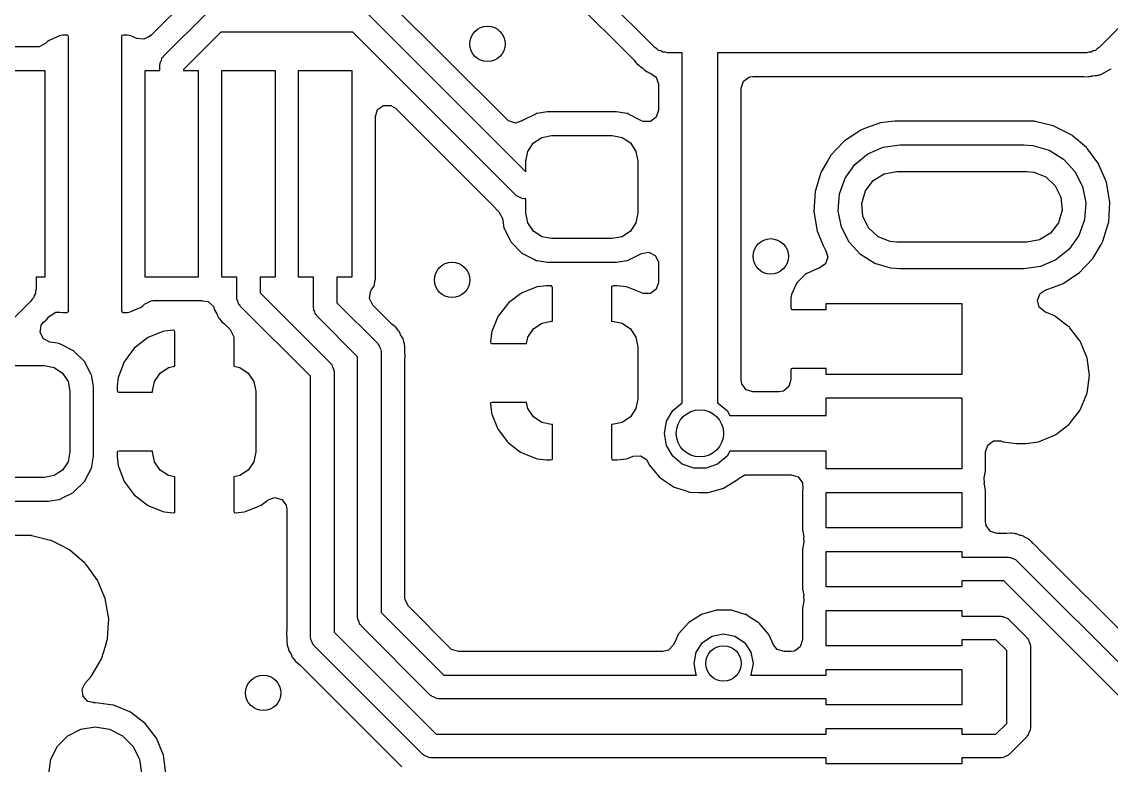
# Model space of a CAD drawing. Extents: x 0.04 to 2.01, y 0.04 to 5.04.
# Drawn here: x 1.4391 to 1.8026, y 1.6924 to 1.9405 of the extents above; entities that cross this region are included whole.
import ezdxf

# ---------------------------------------------------------------- set-up
doc = ezdxf.new("R2010")
doc.units = 0
doc.header["$MEASUREMENT"] = 0
doc.layers.add('BLACK', color=7, linetype='CONTINUOUS')

msp = doc.modelspace()

# ---------------------------------------------------------------- linework, layer by layer
at = {"layer": 'BLACK', "linetype": 'CONTINUOUS'}
for p, q in [((1.8278, 1.96118), (1.7985, 1.93188)), ((1.65032, 1.93188), (1.62693, 1.95527)), ((1.49481, 1.94855), (1.4823, 1.93604)), ((1.62161, 1.94943), (1.6434, 1.92763)), ((1.60104, 1.90782), (1.56104, 1.94782)), ((1.48639, 1.92897), (1.50115, 1.94373)), ((1.55397, 1.94373), (1.60728, 1.89041)), ((1.44766, 1.93386), (1.44706, 1.93325)), ((1.44825, 1.93426), (1.44766, 1.93386)), ((1.45167, 1.93578), (1.44825, 1.93426)), ((1.45223, 1.93594), (1.45167, 1.93578)), ((1.45285, 1.93601), (1.45223, 1.93594)), ((1.45309, 1.93602), (1.45285, 1.93601)), ((1.4544, 1.93602), (1.45309, 1.93602)), ((1.45456, 1.93591), (1.4544, 1.93602)), ((1.45472, 1.93541), (1.45456, 1.93591)), ((1.45472, 1.92519), (1.45472, 1.93541)), ((1.47256, 1.93586), (1.47244, 1.9357)), ((1.47244, 1.9357), (1.47244, 1.92519)), ((1.47306, 1.93602), (1.47256, 1.93586)), ((1.47408, 1.93602), (1.47306, 1.93602)), ((1.47431, 1.93601), (1.47408, 1.93602)), ((1.47491, 1.93594), (1.47431, 1.93601)), ((1.47547, 1.93579), (1.47491, 1.93594)), ((1.47752, 1.93488), (1.47547, 1.93579)), ((1.47985, 1.93462), (1.47752, 1.93488)), ((1.48138, 1.93548), (1.47985, 1.93462)), ((1.48146, 1.93537), (1.48138, 1.93548)), ((1.48175, 1.93558), (1.48146, 1.93537)), ((1.482, 1.93584), (1.48175, 1.93558)), ((1.48217, 1.93593), (1.482, 1.93584)), ((1.4823, 1.93604), (1.48217, 1.93593)), ((1.50557, 1.93701), (1.49311, 1.92455)), ((1.54955, 1.93701), (1.50557, 1.93701)), ((1.60401, 1.88255), (1.54955, 1.93701)), ((1.4443, 1.93211), (1.42836, 1.93211)), ((1.44491, 1.93215), (1.4443, 1.93211)), ((1.44706, 1.93325), (1.44491, 1.93215)), ((1.65099, 1.93149), (1.65032, 1.93188)), ((1.65154, 1.93094), (1.65099, 1.93149)), ((1.65229, 1.93074), (1.65154, 1.93094)), ((1.65297, 1.93035), (1.65229, 1.93074)), ((1.65375, 1.93035), (1.65297, 1.93035)), ((1.6545, 1.93015), (1.65375, 1.93035)), ((1.65945, 1.93015), (1.6545, 1.93015)), ((1.65945, 1.81338), (1.65945, 1.93015)), ((1.79432, 1.93015), (1.67126, 1.93015)), ((1.67126, 1.93015), (1.67126, 1.81338)), ((1.79507, 1.93035), (1.79432, 1.93015)), ((1.79585, 1.93035), (1.79507, 1.93035)), ((1.79652, 1.93074), (1.79585, 1.93035)), ((1.79728, 1.93094), (1.79652, 1.93074)), ((1.79783, 1.93149), (1.79728, 1.93094)), ((1.7985, 1.93188), (1.79783, 1.93149)), ((1.48524, 1.92618), (1.48533, 1.92648)), ((1.48524, 1.92421), (1.48524, 1.92618)), ((1.48528, 1.9268), (1.4857, 1.92762)), ((1.48533, 1.92648), (1.48528, 1.9268)), ((1.4857, 1.92762), (1.48599, 1.9285)), ((1.48599, 1.9285), (1.48625, 1.92868)), ((1.48625, 1.92868), (1.48639, 1.92897)), ((1.6434, 1.92763), (1.64392, 1.92699)), ((1.64392, 1.92699), (1.64397, 1.92691)), ((1.64397, 1.92691), (1.64397, 1.92691)), ((1.64397, 1.92691), (1.64415, 1.92664)), ((1.64415, 1.92664), (1.64514, 1.92586)), ((1.42913, 1.92421), (1.44685, 1.92421)), ((1.44685, 1.92421), (1.44685, 1.85531)), ((1.45473, 1.92506), (1.45472, 1.92519)), ((1.45472, 1.85531), (1.45472, 1.92421)), ((1.45472, 1.92421), (1.45474, 1.92421)), ((1.45474, 1.92499), (1.45473, 1.92506)), ((1.45474, 1.92421), (1.45474, 1.92499)), ((1.47243, 1.92506), (1.47242, 1.92499)), ((1.47242, 1.92499), (1.47242, 1.92421)), ((1.47242, 1.92421), (1.47244, 1.92421)), ((1.47244, 1.92519), (1.47243, 1.92506)), ((1.47244, 1.92421), (1.47244, 1.85531)), ((1.48031, 1.85531), (1.48031, 1.92421)), ((1.48031, 1.92421), (1.48524, 1.92421)), ((1.49311, 1.92455), (1.49311, 1.92421)), ((1.49311, 1.92421), (1.49803, 1.92421)), ((1.49803, 1.92421), (1.49803, 1.85531)), ((1.50591, 1.85531), (1.50591, 1.92421)), ((1.50591, 1.92421), (1.52362, 1.92421)), ((1.52362, 1.92421), (1.52362, 1.85531)), ((1.5315, 1.85531), (1.5315, 1.92421)), ((1.5315, 1.92421), (1.54921, 1.92421)), ((1.54921, 1.92421), (1.54921, 1.85531)), ((1.64514, 1.92586), (1.64531, 1.9257)), ((1.64531, 1.9257), (1.64531, 1.9257)), ((1.64531, 1.9257), (1.64544, 1.9256)), ((1.64544, 1.9256), (1.64555, 1.92549)), ((1.64555, 1.92549), (1.64568, 1.92539)), ((1.64568, 1.92539), (1.64568, 1.92539)), ((1.64568, 1.92539), (1.64613, 1.92507)), ((1.64613, 1.92507), (1.64628, 1.92496)), ((1.64628, 1.92496), (1.64673, 1.9246)), ((1.64673, 1.9246), (1.64776, 1.9238)), ((1.64776, 1.9238), (1.64804, 1.92369)), ((1.64804, 1.92369), (1.64809, 1.92367)), ((1.64809, 1.92367), (1.64834, 1.92349)), ((1.64834, 1.92349), (1.64872, 1.92338)), ((1.64872, 1.92338), (1.64877, 1.92336)), ((1.64877, 1.92336), (1.64889, 1.92328)), ((1.64889, 1.92328), (1.64894, 1.92326)), ((1.64894, 1.92326), (1.64894, 1.92325)), ((1.64894, 1.92325), (1.65076, 1.92199)), ((1.79726, 1.92251), (1.79791, 1.92258)), ((1.79791, 1.92258), (1.79823, 1.92262)), ((1.79791, 1.92258), (1.79791, 1.92258)), ((1.79823, 1.92262), (1.7985, 1.92275)), ((1.7985, 1.92275), (1.79855, 1.92277)), ((1.79855, 1.92277), (1.79885, 1.92282)), ((1.79885, 1.92282), (1.80051, 1.92371)), ((1.80051, 1.92371), (1.80067, 1.9238)), ((1.80067, 1.9238), (1.80215, 1.9245)), ((1.80215, 1.9245), (1.80237, 1.92461)), ((1.80215, 1.9245), (1.80215, 1.9245)), ((1.80237, 1.92461), (1.80252, 1.92474)), ((1.80252, 1.92474), (1.80258, 1.9248)), ((1.65076, 1.92199), (1.65156, 1.91963)), ((1.65156, 1.91963), (1.65156, 1.91094)), ((1.67915, 1.91836), (1.6799, 1.92065)), ((1.6799, 1.92065), (1.68185, 1.92207)), ((1.68185, 1.92207), (1.68305, 1.92226)), ((1.68305, 1.92226), (1.79244, 1.92226)), ((1.79244, 1.92226), (1.79326, 1.92217)), ((1.79326, 1.92217), (1.79331, 1.92216)), ((1.79331, 1.92216), (1.79366, 1.92208)), ((1.79366, 1.92208), (1.79492, 1.92223)), ((1.79492, 1.92223), (1.79515, 1.92224)), ((1.79515, 1.92224), (1.79531, 1.92226)), ((1.79515, 1.92224), (1.79515, 1.92224)), ((1.79531, 1.92226), (1.79547, 1.92226)), ((1.79547, 1.92226), (1.79563, 1.92228)), ((1.79563, 1.92228), (1.79618, 1.92237)), ((1.79563, 1.92228), (1.79563, 1.92228)), ((1.79618, 1.92237), (1.79636, 1.9224)), ((1.79636, 1.9224), (1.79726, 1.92251)), ((1.67915, 1.8623), (1.67915, 1.91836)), ((1.55785, 1.91117), (1.5598, 1.91259)), ((1.5598, 1.91259), (1.56221, 1.91259)), ((1.56221, 1.91259), (1.56376, 1.91163)), ((1.56376, 1.91163), (1.59694, 1.87846)), ((1.55711, 1.90888), (1.55785, 1.91117)), ((1.55711, 1.85454), (1.55711, 1.90888)), ((1.61046, 1.9097), (1.60635, 1.90761)), ((1.61073, 1.90984), (1.61046, 1.9097)), ((1.61046, 1.9097), (1.61046, 1.9097)), ((1.61103, 1.90989), (1.61073, 1.90984)), ((1.61445, 1.91043), (1.61103, 1.90989)), ((1.61103, 1.90989), (1.61103, 1.90989)), ((1.6146, 1.91045), (1.61445, 1.91043)), ((1.61445, 1.91043), (1.61445, 1.91043)), ((1.63737, 1.91045), (1.6146, 1.91045)), ((1.63752, 1.91043), (1.63737, 1.91045)), ((1.64093, 1.90989), (1.63752, 1.91043)), ((1.63752, 1.91043), (1.63752, 1.91043)), ((1.64124, 1.90984), (1.64093, 1.90989)), ((1.64093, 1.90989), (1.64093, 1.90989)), ((1.64151, 1.9097), (1.64124, 1.90984)), ((1.64589, 1.90747), (1.64151, 1.9097)), ((1.64151, 1.9097), (1.64151, 1.9097)), ((1.65081, 1.90865), (1.64886, 1.90724)), ((1.65156, 1.91094), (1.65081, 1.90865)), ((1.60151, 1.90742), (1.60104, 1.90782)), ((1.6038, 1.90667), (1.60151, 1.90742)), ((1.60599, 1.90739), (1.6038, 1.90667)), ((1.60607, 1.90747), (1.60599, 1.90739)), ((1.60635, 1.90761), (1.60607, 1.90747)), ((1.60635, 1.90761), (1.60635, 1.90761)), ((1.64645, 1.90724), (1.64589, 1.90747)), ((1.64886, 1.90724), (1.64645, 1.90724)), ((1.71921, 1.90445), (1.71902, 1.90433)), ((1.72057, 1.90495), (1.71921, 1.90445)), ((1.72526, 1.90665), (1.72057, 1.90495)), ((1.72547, 1.90673), (1.72526, 1.90665)), ((1.72526, 1.90665), (1.72526, 1.90665)), ((1.73042, 1.9073), (1.72547, 1.90673)), ((1.77656, 1.9073), (1.73042, 1.9073)), ((1.77662, 1.9073), (1.77656, 1.9073)), ((1.77681, 1.90729), (1.77662, 1.9073)), ((1.77662, 1.9073), (1.77662, 1.9073)), ((1.77698, 1.90728), (1.77681, 1.90729)), ((1.77681, 1.90729), (1.77681, 1.90729)), ((1.77715, 1.90724), (1.77698, 1.90728)), ((1.78323, 1.90575), (1.77715, 1.90724)), ((1.77715, 1.90724), (1.77715, 1.90724)), ((1.78345, 1.90569), (1.78323, 1.90575)), ((1.78938, 1.90267), (1.78345, 1.90569)), ((1.60981, 1.90004), (1.6126, 1.9019)), ((1.6126, 1.9019), (1.6159, 1.90256)), ((1.6159, 1.90256), (1.63607, 1.90256)), ((1.63607, 1.90256), (1.63937, 1.9019)), ((1.63937, 1.9019), (1.64216, 1.90004)), ((1.71364, 1.9008), (1.71348, 1.90064)), ((1.71733, 1.90322), (1.71364, 1.9008)), ((1.71902, 1.90433), (1.71733, 1.90322)), ((1.71902, 1.90433), (1.71902, 1.90433)), ((1.78955, 1.90252), (1.78938, 1.90267)), ((1.79428, 1.8985), (1.78955, 1.90252)), ((1.78955, 1.90252), (1.78955, 1.90252)), ((1.60728, 1.89395), (1.60794, 1.89724)), ((1.60794, 1.89724), (1.60981, 1.90004)), ((1.64216, 1.90004), (1.64403, 1.89724)), ((1.64403, 1.89724), (1.64469, 1.89395)), ((1.71328, 1.90043), (1.70906, 1.89597)), ((1.71348, 1.90064), (1.71328, 1.90043)), ((1.71348, 1.90064), (1.71348, 1.90064)), ((1.72138, 1.89642), (1.72653, 1.89865)), ((1.72653, 1.89865), (1.73209, 1.89941)), ((1.73209, 1.89941), (1.77343, 1.89941)), ((1.77343, 1.89941), (1.77644, 1.89919)), ((1.77644, 1.89919), (1.78183, 1.89762)), ((1.78183, 1.89762), (1.7866, 1.89467)), ((1.79446, 1.89835), (1.79428, 1.8985)), ((1.79428, 1.8985), (1.79428, 1.8985)), ((1.79459, 1.89817), (1.79446, 1.89835)), ((1.79529, 1.89722), (1.79459, 1.89817)), ((1.79459, 1.89817), (1.79459, 1.89817)), ((1.7984, 1.89299), (1.79529, 1.89722)), ((1.60728, 1.89041), (1.60728, 1.89395)), ((1.64469, 1.89395), (1.64469, 1.87672)), ((1.70787, 1.89392), (1.70586, 1.89046)), ((1.70906, 1.89597), (1.70787, 1.89392)), ((1.71702, 1.89289), (1.72138, 1.89642)), ((1.7866, 1.89467), (1.7904, 1.89054)), ((1.70571, 1.89021), (1.70479, 1.88716)), ((1.70586, 1.89046), (1.70571, 1.89021)), ((1.71377, 1.88832), (1.71702, 1.89289)), ((1.72685, 1.88976), (1.7311, 1.89055)), ((1.7311, 1.89055), (1.77441, 1.89055)), ((1.77441, 1.89055), (1.7767, 1.89033)), ((1.7767, 1.89033), (1.78072, 1.88872)), ((1.7904, 1.89054), (1.79294, 1.88554)), ((1.79849, 1.89278), (1.7984, 1.89299)), ((1.80064, 1.88774), (1.79849, 1.89278)), ((1.79849, 1.89278), (1.79849, 1.89278)), ((1.70479, 1.88716), (1.70389, 1.88418)), ((1.71187, 1.88304), (1.71377, 1.88832)), ((1.72055, 1.88405), (1.72317, 1.88749)), ((1.72317, 1.88749), (1.72685, 1.88976)), ((1.78072, 1.88872), (1.78389, 1.88578)), ((1.80101, 1.88686), (1.80064, 1.88774)), ((1.80214, 1.8803), (1.80101, 1.88686)), ((1.70378, 1.88383), (1.70337, 1.87718)), ((1.70389, 1.88418), (1.70378, 1.88383)), ((1.71146, 1.87744), (1.71187, 1.88304)), ((1.71935, 1.87989), (1.72055, 1.88405)), ((1.78389, 1.88578), (1.78579, 1.8819)), ((1.79294, 1.88554), (1.79405, 1.88004)), ((1.60429, 1.88241), (1.60401, 1.88255)), ((1.60448, 1.88215), (1.60429, 1.88241)), ((1.60535, 1.88186), (1.60448, 1.88215)), ((1.60618, 1.88145), (1.60535, 1.88186)), ((1.60649, 1.8815), (1.60618, 1.88145)), ((1.60679, 1.8814), (1.60649, 1.8815)), ((1.60728, 1.8814), (1.60679, 1.8814)), ((1.60728, 1.87672), (1.60728, 1.8814)), ((1.71972, 1.87558), (1.71935, 1.87989)), ((1.78579, 1.8819), (1.78616, 1.87759)), ((1.79405, 1.88004), (1.79364, 1.87444)), ((1.80173, 1.87365), (1.80214, 1.8803)), ((1.59694, 1.87846), (1.59704, 1.87834)), ((1.59704, 1.87834), (1.59713, 1.87816)), ((1.59713, 1.87816), (1.59828, 1.87709)), ((1.59828, 1.87709), (1.59948, 1.87484)), ((1.60794, 1.87343), (1.60728, 1.87672)), ((1.64469, 1.87672), (1.64403, 1.87343)), ((1.70337, 1.87718), (1.7045, 1.87062)), ((1.71257, 1.87194), (1.71146, 1.87744)), ((1.72162, 1.8717), (1.71972, 1.87558)), ((1.78616, 1.87759), (1.78496, 1.87343)), ((1.59948, 1.87484), (1.59971, 1.87343)), ((1.59971, 1.87343), (1.6, 1.87156)), ((1.60981, 1.87063), (1.60794, 1.87343)), ((1.64403, 1.87343), (1.64216, 1.87063)), ((1.71511, 1.86694), (1.71257, 1.87194)), ((1.72479, 1.86876), (1.72162, 1.8717)), ((1.78496, 1.87343), (1.78234, 1.86999)), ((1.79364, 1.87444), (1.79174, 1.86916)), ((1.80101, 1.87129), (1.80166, 1.87343)), ((1.80166, 1.87343), (1.80173, 1.87365)), ((1.80166, 1.87343), (1.80166, 1.87343)), ((1.6, 1.87156), (1.60014, 1.87129)), ((1.60014, 1.87129), (1.60014, 1.87129)), ((1.60014, 1.87129), (1.60203, 1.86758)), ((1.6126, 1.86877), (1.60981, 1.87063)), ((1.6159, 1.86811), (1.6126, 1.86877)), ((1.63607, 1.86811), (1.6159, 1.86811)), ((1.63937, 1.86877), (1.63607, 1.86811)), ((1.64216, 1.87063), (1.63937, 1.86877)), ((1.7045, 1.87062), (1.70459, 1.87041)), ((1.70459, 1.87041), (1.70652, 1.86587)), ((1.72881, 1.86715), (1.72479, 1.86876)), ((1.78234, 1.86999), (1.77866, 1.86772)), ((1.79174, 1.86916), (1.78849, 1.86459)), ((1.7998, 1.86727), (1.80101, 1.87129)), ((1.60203, 1.86758), (1.60238, 1.8669)), ((1.60238, 1.8669), (1.60607, 1.8632)), ((1.70652, 1.86587), (1.70711, 1.86449)), ((1.70711, 1.86449), (1.70724, 1.86431)), ((1.71891, 1.86281), (1.71511, 1.86694)), ((1.7311, 1.86693), (1.72881, 1.86715)), ((1.77441, 1.86693), (1.7311, 1.86693)), ((1.77866, 1.86772), (1.77441, 1.86693)), ((1.78849, 1.86459), (1.78413, 1.86106)), ((1.79645, 1.86151), (1.79916, 1.86617)), ((1.79916, 1.86617), (1.79968, 1.86708)), ((1.79968, 1.86708), (1.7998, 1.86727)), ((1.79968, 1.86708), (1.79968, 1.86708)), ((1.60607, 1.8632), (1.60635, 1.86306)), ((1.60635, 1.86306), (1.60635, 1.86306)), ((1.60635, 1.86306), (1.61016, 1.86112)), ((1.61016, 1.86112), (1.61073, 1.86083)), ((1.61073, 1.86083), (1.61103, 1.86078)), ((1.61103, 1.86078), (1.61103, 1.86078)), ((1.61103, 1.86078), (1.61445, 1.86024)), ((1.63752, 1.86024), (1.64093, 1.86078)), ((1.64093, 1.86078), (1.64124, 1.86083)), ((1.64093, 1.86078), (1.64093, 1.86078)), ((1.64124, 1.86083), (1.64258, 1.86151)), ((1.64258, 1.86151), (1.64589, 1.8632)), ((1.64589, 1.8632), (1.64827, 1.86358)), ((1.64827, 1.86358), (1.65041, 1.86248)), ((1.65041, 1.86248), (1.65151, 1.86034)), ((1.67913, 1.8622), (1.67915, 1.8623)), ((1.67915, 1.86211), (1.67913, 1.8622)), ((1.67915, 1.82085), (1.67915, 1.86211)), ((1.70724, 1.86431), (1.70724, 1.86431)), ((1.70724, 1.86431), (1.70725, 1.86429)), ((1.70725, 1.86429), (1.70726, 1.86428)), ((1.70726, 1.86428), (1.70735, 1.86411)), ((1.70801, 1.86201), (1.70728, 1.85971)), ((1.70735, 1.86411), (1.70732, 1.86409)), ((1.70732, 1.86409), (1.70801, 1.86201)), ((1.72368, 1.85986), (1.71891, 1.86281)), ((1.78413, 1.86106), (1.77898, 1.85883)), ((1.79187, 1.85668), (1.79645, 1.86151)), ((1.61445, 1.86024), (1.61445, 1.86024)), ((1.61445, 1.86024), (1.6146, 1.86022)), ((1.6146, 1.86022), (1.63737, 1.86022)), ((1.63737, 1.86022), (1.63752, 1.86024)), ((1.63752, 1.86024), (1.63752, 1.86024)), ((1.65151, 1.86034), (1.65156, 1.85973)), ((1.65156, 1.85973), (1.65156, 1.85351)), ((1.70443, 1.85803), (1.701, 1.85651)), ((1.70515, 1.85822), (1.70443, 1.85803)), ((1.70728, 1.85971), (1.70515, 1.85822)), ((1.72907, 1.85829), (1.72368, 1.85986)), ((1.73209, 1.85807), (1.72907, 1.85829)), ((1.77343, 1.85807), (1.73209, 1.85807)), ((1.77898, 1.85883), (1.77343, 1.85807)), ((1.44685, 1.85531), (1.4439, 1.85531)), ((1.4439, 1.85531), (1.4439, 1.85138)), ((1.45474, 1.85531), (1.45472, 1.85531)), ((1.45472, 1.85434), (1.45473, 1.85447)), ((1.45472, 1.84383), (1.45472, 1.85434)), ((1.45473, 1.85447), (1.45474, 1.85454)), ((1.45474, 1.85454), (1.45474, 1.85531)), ((1.47244, 1.85531), (1.47242, 1.85531)), ((1.47242, 1.85531), (1.47242, 1.85454)), ((1.47242, 1.85454), (1.47243, 1.85447)), ((1.47243, 1.85447), (1.47244, 1.85434)), ((1.47244, 1.85434), (1.47244, 1.84412)), ((1.49803, 1.85531), (1.48031, 1.85531)), ((1.51083, 1.85531), (1.50591, 1.85531)), ((1.51083, 1.84843), (1.51083, 1.85531)), ((1.52362, 1.85531), (1.5187, 1.85531)), ((1.5187, 1.85531), (1.5187, 1.85006)), ((1.53642, 1.85531), (1.5315, 1.85531)), ((1.53642, 1.84511), (1.53642, 1.85531)), ((1.54921, 1.85531), (1.54429, 1.85531)), ((1.54429, 1.85531), (1.54429, 1.84674)), ((1.55676, 1.85282), (1.55696, 1.85382)), ((1.55696, 1.85382), (1.55711, 1.85454)), ((1.65156, 1.85351), (1.65081, 1.85122)), ((1.69782, 1.8535), (1.69742, 1.85292)), ((1.70042, 1.8561), (1.69782, 1.8535)), ((1.701, 1.85651), (1.70042, 1.8561)), ((1.78649, 1.85315), (1.78966, 1.85523)), ((1.78966, 1.85523), (1.79187, 1.85668)), ((1.4437, 1.84985), (1.44331, 1.84918)), ((1.4439, 1.85138), (1.4437, 1.85063)), ((1.4437, 1.85063), (1.4437, 1.84985)), ((1.5187, 1.85006), (1.54215, 1.8266)), ((1.55514, 1.84811), (1.55551, 1.85049)), ((1.55551, 1.85049), (1.55574, 1.85088)), ((1.55574, 1.85088), (1.55596, 1.85121)), ((1.55596, 1.85121), (1.55665, 1.85223)), ((1.55665, 1.85223), (1.55676, 1.85282)), ((1.60602, 1.85), (1.60556, 1.84974)), ((1.61075, 1.85187), (1.60602, 1.85)), ((1.61123, 1.85199), (1.61075, 1.85187)), ((1.61419, 1.85235), (1.61123, 1.85199)), ((1.61443, 1.85236), (1.61419, 1.85235)), ((1.61582, 1.85236), (1.61443, 1.85236)), ((1.61598, 1.85224), (1.61582, 1.85236)), ((1.61614, 1.85174), (1.61598, 1.85224)), ((1.61614, 1.84055), (1.61614, 1.85174)), ((1.63594, 1.8522), (1.63583, 1.85204)), ((1.63583, 1.85204), (1.63583, 1.84055)), ((1.63644, 1.85236), (1.63594, 1.8522)), ((1.63754, 1.85236), (1.63644, 1.85236)), ((1.63778, 1.85235), (1.63754, 1.85236)), ((1.64074, 1.85199), (1.63778, 1.85235)), ((1.64122, 1.85187), (1.64074, 1.85199)), ((1.64619, 1.8499), (1.64122, 1.85187)), ((1.6462, 1.84991), (1.64619, 1.8499)), ((1.64645, 1.8498), (1.6462, 1.84991)), ((1.65081, 1.85122), (1.64886, 1.8498)), ((1.69742, 1.85292), (1.69591, 1.84949)), ((1.77892, 1.84981), (1.78055, 1.85094)), ((1.78055, 1.85094), (1.7863, 1.85303)), ((1.7863, 1.85303), (1.78649, 1.85315)), ((1.78649, 1.85315), (1.78649, 1.85315)), ((1.44217, 1.8472), (1.43429, 1.83933)), ((1.44256, 1.84788), (1.44217, 1.8472)), ((1.44311, 1.84843), (1.44256, 1.84788)), ((1.44331, 1.84918), (1.44311, 1.84843)), ((1.4795, 1.84567), (1.48011, 1.84628)), ((1.48011, 1.84628), (1.48226, 1.84737)), ((1.48226, 1.84737), (1.48287, 1.84742)), ((1.48287, 1.84742), (1.49881, 1.84742)), ((1.49881, 1.84742), (1.499, 1.84746)), ((1.499, 1.84746), (1.49919, 1.84748)), ((1.49919, 1.84748), (1.49919, 1.8474)), ((1.49919, 1.8474), (1.50129, 1.84716)), ((1.50129, 1.84716), (1.50306, 1.84552)), ((1.51092, 1.84812), (1.51083, 1.84843)), ((1.51088, 1.84781), (1.51092, 1.84812)), ((1.51129, 1.84699), (1.51088, 1.84781)), ((1.51158, 1.84611), (1.51129, 1.84699)), ((1.54429, 1.84674), (1.5579, 1.83313)), ((1.55623, 1.84596), (1.55514, 1.84811)), ((1.60116, 1.8463), (1.5981, 1.84227)), ((1.60153, 1.84668), (1.60116, 1.8463)), ((1.60556, 1.84974), (1.60153, 1.84668)), ((1.64886, 1.8498), (1.64645, 1.8498)), ((1.69568, 1.84832), (1.69567, 1.8481)), ((1.69567, 1.8481), (1.69567, 1.84511)), ((1.69575, 1.84893), (1.69568, 1.84832)), ((1.69591, 1.84949), (1.69575, 1.84893)), ((1.70748, 1.84449), (1.70748, 1.84646)), ((1.70748, 1.84646), (1.75276, 1.84646)), ((1.75276, 1.84646), (1.75276, 1.82283)), ((1.77799, 1.84758), (1.77892, 1.84981)), ((1.77856, 1.84524), (1.77799, 1.84758)), ((1.44859, 1.8424), (1.45048, 1.84356)), ((1.45048, 1.84356), (1.45195, 1.84355)), ((1.45195, 1.84355), (1.45196, 1.84362)), ((1.45196, 1.84362), (1.45286, 1.84352)), ((1.45286, 1.84352), (1.45308, 1.8435)), ((1.45308, 1.8435), (1.45411, 1.8435)), ((1.45411, 1.8435), (1.45461, 1.84367)), ((1.45461, 1.84367), (1.45472, 1.84383)), ((1.47244, 1.84412), (1.4726, 1.84362)), ((1.4726, 1.84362), (1.47277, 1.8435)), ((1.47277, 1.8435), (1.47408, 1.8435)), ((1.47408, 1.8435), (1.47431, 1.84352)), ((1.47431, 1.84352), (1.47494, 1.84359)), ((1.47494, 1.84359), (1.47549, 1.84375)), ((1.47549, 1.84375), (1.47892, 1.84527)), ((1.47892, 1.84527), (1.4795, 1.84567)), ((1.50306, 1.84552), (1.50333, 1.84478)), ((1.50333, 1.84478), (1.50334, 1.84478)), ((1.50334, 1.84478), (1.50347, 1.84445)), ((1.50347, 1.84445), (1.50354, 1.84409)), ((1.50354, 1.84409), (1.50384, 1.84359)), ((1.50384, 1.84359), (1.50409, 1.8432)), ((1.50409, 1.8432), (1.50435, 1.84269)), ((1.50435, 1.84269), (1.50461, 1.84208)), ((1.51184, 1.84592), (1.51158, 1.84611)), ((1.51198, 1.84564), (1.51184, 1.84592)), ((1.53543, 1.82219), (1.51198, 1.84564)), ((1.53652, 1.8448), (1.53642, 1.84511)), ((1.53647, 1.84449), (1.53652, 1.8448)), ((1.53688, 1.84367), (1.53647, 1.84449)), ((1.53717, 1.84279), (1.53688, 1.84367)), ((1.53743, 1.8426), (1.53717, 1.84279)), ((1.53757, 1.84232), (1.53743, 1.8426)), ((1.56272, 1.83947), (1.55623, 1.84596)), ((1.69567, 1.84511), (1.69583, 1.84461)), ((1.69583, 1.84461), (1.69599, 1.84449)), ((1.69599, 1.84449), (1.70748, 1.84449)), ((1.78039, 1.84367), (1.77856, 1.84524)), ((1.78363, 1.84233), (1.78039, 1.84367)), ((1.44523, 1.83683), (1.44561, 1.83921)), ((1.44561, 1.83921), (1.44633, 1.8402)), ((1.44633, 1.8402), (1.44641, 1.84029)), ((1.44641, 1.84029), (1.44706, 1.8408)), ((1.44706, 1.8408), (1.44714, 1.84086)), ((1.44714, 1.84086), (1.44741, 1.84103)), ((1.44714, 1.84086), (1.44714, 1.84086)), ((1.44741, 1.84103), (1.44819, 1.84202)), ((1.44819, 1.84202), (1.44834, 1.84219)), ((1.44834, 1.84219), (1.44843, 1.8423)), ((1.44834, 1.84219), (1.44834, 1.84219)), ((1.44843, 1.8423), (1.44844, 1.8423)), ((1.44844, 1.8423), (1.44849, 1.84236)), ((1.44849, 1.84236), (1.44856, 1.84243)), ((1.44856, 1.84243), (1.44859, 1.8424)), ((1.50461, 1.84208), (1.50476, 1.84173)), ((1.50476, 1.84173), (1.50492, 1.84154)), ((1.50492, 1.84154), (1.50509, 1.84137)), ((1.50509, 1.84137), (1.50565, 1.84065)), ((1.50565, 1.84065), (1.50585, 1.84034)), ((1.50585, 1.84034), (1.50676, 1.83964)), ((1.50676, 1.83964), (1.50716, 1.8393)), ((1.50716, 1.8393), (1.5087, 1.83776)), ((1.55118, 1.82871), (1.53757, 1.84232)), ((1.56312, 1.83912), (1.56272, 1.83947)), ((1.56369, 1.83868), (1.56312, 1.83912)), ((1.59784, 1.84181), (1.59597, 1.83709)), ((1.5981, 1.84227), (1.59784, 1.84181)), ((1.60981, 1.83803), (1.6126, 1.8399)), ((1.6126, 1.8399), (1.6159, 1.84055)), ((1.6159, 1.84055), (1.61614, 1.84055)), ((1.63583, 1.84055), (1.63607, 1.84055)), ((1.63607, 1.84055), (1.63937, 1.8399)), ((1.63937, 1.8399), (1.64216, 1.83803)), ((1.78387, 1.84223), (1.78363, 1.84233)), ((1.78363, 1.84233), (1.78363, 1.84233)), ((1.78407, 1.84208), (1.78387, 1.84223)), ((1.78769, 1.8393), (1.78407, 1.84208)), ((1.78407, 1.84208), (1.78407, 1.84208)), ((1.7886, 1.8386), (1.78769, 1.8393)), ((1.44633, 1.83468), (1.44523, 1.83683)), ((1.48624, 1.8371), (1.48151, 1.83523)), ((1.48672, 1.83723), (1.48624, 1.8371)), ((1.48968, 1.83758), (1.48672, 1.83723)), ((1.48984, 1.83759), (1.48968, 1.83758)), ((1.49, 1.83748), (1.48984, 1.83759)), ((1.49016, 1.83698), (1.49, 1.83748)), ((1.49016, 1.82554), (1.49016, 1.83698)), ((1.5087, 1.83776), (1.50979, 1.83561)), ((1.50979, 1.83561), (1.50984, 1.835)), ((1.56403, 1.83843), (1.56369, 1.83868)), ((1.56422, 1.83812), (1.56403, 1.83843)), ((1.56423, 1.83811), (1.56422, 1.83812)), ((1.56479, 1.8374), (1.56423, 1.83811)), ((1.56496, 1.83723), (1.56479, 1.8374)), ((1.56512, 1.83704), (1.56496, 1.83723)), ((1.56535, 1.8365), (1.56512, 1.83704)), ((1.56553, 1.83607), (1.56535, 1.8365)), ((1.5658, 1.83557), (1.56553, 1.83607)), ((1.56635, 1.83467), (1.5658, 1.83557)), ((1.59585, 1.83661), (1.5955, 1.83372)), ((1.59597, 1.83709), (1.59585, 1.83661)), ((1.60794, 1.83523), (1.60981, 1.83803)), ((1.64216, 1.83803), (1.64403, 1.83523)), ((1.78876, 1.8384), (1.7886, 1.8386)), ((1.79208, 1.83407), (1.78876, 1.8384)), ((1.44847, 1.83359), (1.44633, 1.83468)), ((1.45028, 1.83331), (1.44847, 1.83359)), ((1.45147, 1.83312), (1.45028, 1.83331)), ((1.45177, 1.83307), (1.45147, 1.83312)), ((1.45147, 1.83312), (1.45147, 1.83312)), ((1.45204, 1.83293), (1.45177, 1.83307)), ((1.45615, 1.83083), (1.45204, 1.83293)), ((1.45204, 1.83293), (1.45204, 1.83293)), ((1.47702, 1.83191), (1.47665, 1.83154)), ((1.48106, 1.83497), (1.47702, 1.83191)), ((1.48151, 1.83523), (1.48106, 1.83497)), ((1.50984, 1.835), (1.50984, 1.82554)), ((1.5579, 1.83313), (1.55805, 1.83284)), ((1.55805, 1.83284), (1.5583, 1.83266)), ((1.5583, 1.83266), (1.55859, 1.83178)), ((1.55859, 1.83178), (1.55901, 1.83096)), ((1.56643, 1.83423), (1.56635, 1.83467)), ((1.56659, 1.83372), (1.56643, 1.83423)), ((1.56668, 1.8334), (1.56659, 1.83372)), ((1.56672, 1.83332), (1.56668, 1.8334)), ((1.56686, 1.83299), (1.56672, 1.83332)), ((1.56672, 1.83332), (1.56672, 1.83332)), ((1.5669, 1.83202), (1.56686, 1.83299)), ((1.5669, 1.83182), (1.5669, 1.83202)), ((1.56692, 1.83162), (1.5669, 1.83182)), ((1.5955, 1.83372), (1.59563, 1.83329)), ((1.59563, 1.83329), (1.5958, 1.83317)), ((1.5958, 1.83317), (1.60753, 1.83317)), ((1.60753, 1.83317), (1.60794, 1.83523)), ((1.64403, 1.83523), (1.64469, 1.83194)), ((1.64469, 1.83194), (1.64469, 1.81471)), ((1.79223, 1.83387), (1.79208, 1.83407)), ((1.79208, 1.83407), (1.79208, 1.83407)), ((1.79233, 1.83363), (1.79223, 1.83387)), ((1.79433, 1.8288), (1.79233, 1.83363)), ((1.79233, 1.83363), (1.79233, 1.83363)), ((1.45643, 1.8307), (1.45615, 1.83083)), ((1.45615, 1.83083), (1.45615, 1.83083)), ((1.46012, 1.827), (1.45643, 1.8307)), ((1.47665, 1.83154), (1.47359, 1.82751)), ((1.55118, 1.7417), (1.55118, 1.82871)), ((1.55901, 1.83096), (1.55896, 1.83064)), ((1.55896, 1.83064), (1.55906, 1.83034)), ((1.55906, 1.83034), (1.55906, 1.74333)), ((1.56695, 1.83144), (1.56692, 1.83162)), ((1.56695, 1.83068), (1.56695, 1.83144)), ((1.56695, 1.83053), (1.56695, 1.83068)), ((1.56702, 1.82858), (1.56695, 1.83053)), ((1.56695, 1.82824), (1.56696, 1.8284)), ((1.56695, 1.74821), (1.56695, 1.82824)), ((1.56696, 1.8284), (1.56702, 1.82858)), ((1.79452, 1.82836), (1.79433, 1.8288)), ((1.79529, 1.82244), (1.79452, 1.82836)), ((1.42938, 1.82579), (1.4466, 1.82579)), ((1.4466, 1.82579), (1.4499, 1.82513)), ((1.4499, 1.82513), (1.45269, 1.82326)), ((1.46026, 1.82672), (1.46012, 1.827)), ((1.46226, 1.82282), (1.46026, 1.82672)), ((1.46026, 1.82672), (1.46026, 1.82672)), ((1.47333, 1.82705), (1.47146, 1.82233)), ((1.47359, 1.82751), (1.47333, 1.82705)), ((1.4853, 1.82326), (1.48809, 1.82513)), ((1.48809, 1.82513), (1.49016, 1.82554)), ((1.50984, 1.82554), (1.51191, 1.82513)), ((1.51191, 1.82513), (1.5147, 1.82326)), ((1.54215, 1.8266), (1.5423, 1.82632)), ((1.5423, 1.82632), (1.54256, 1.82613)), ((1.54256, 1.82613), (1.54284, 1.82526)), ((1.54284, 1.82526), (1.54326, 1.82443)), ((1.54326, 1.82443), (1.54321, 1.82412)), ((1.69579, 1.82464), (1.69567, 1.82448)), ((1.69567, 1.82448), (1.69567, 1.8212)), ((1.69629, 1.8248), (1.69579, 1.82464)), ((1.70748, 1.8248), (1.69629, 1.8248)), ((1.70748, 1.82283), (1.70748, 1.8248)), ((1.45269, 1.82326), (1.45456, 1.82047)), ((1.4625, 1.82234), (1.46226, 1.82282)), ((1.46255, 1.82204), (1.4625, 1.82234)), ((1.46304, 1.81892), (1.46255, 1.82204)), ((1.46255, 1.82204), (1.46255, 1.82204)), ((1.47134, 1.82184), (1.47098, 1.81888)), ((1.47146, 1.82233), (1.47134, 1.82184)), ((1.48343, 1.82047), (1.4853, 1.82326)), ((1.5147, 1.82326), (1.51657, 1.82047)), ((1.53543, 1.73518), (1.53543, 1.82219)), ((1.54321, 1.82412), (1.54331, 1.82382)), ((1.54331, 1.82382), (1.54331, 1.73681)), ((1.67934, 1.81964), (1.67915, 1.82085)), ((1.69568, 1.82108), (1.69507, 1.81875)), ((1.69567, 1.8212), (1.69568, 1.82108)), ((1.75276, 1.82283), (1.70748, 1.82283)), ((1.79452, 1.81653), (1.79529, 1.82244)), ((1.45456, 1.82047), (1.45522, 1.81718)), ((1.45522, 1.81718), (1.45522, 1.797)), ((1.46311, 1.81847), (1.46304, 1.81892)), ((1.46311, 1.7957), (1.46311, 1.81847)), ((1.47098, 1.81888), (1.47096, 1.81864)), ((1.47096, 1.81864), (1.47096, 1.81755)), ((1.47096, 1.81755), (1.47113, 1.81705)), ((1.48278, 1.81718), (1.48343, 1.82047)), ((1.48278, 1.81693), (1.48278, 1.81718)), ((1.51657, 1.82047), (1.51722, 1.81718)), ((1.51722, 1.81718), (1.51722, 1.797)), ((1.68076, 1.81769), (1.67934, 1.81964)), ((1.68305, 1.81695), (1.68076, 1.81769)), ((1.69321, 1.81722), (1.69179, 1.81695)), ((1.69507, 1.81875), (1.69321, 1.81722)), ((1.47113, 1.81705), (1.47129, 1.81693)), ((1.47129, 1.81693), (1.48278, 1.81693)), ((1.64469, 1.81471), (1.64403, 1.81142)), ((1.69179, 1.81695), (1.68305, 1.81695)), ((1.70748, 1.80906), (1.70748, 1.81496)), ((1.70748, 1.81496), (1.75276, 1.81496)), ((1.75276, 1.81496), (1.75276, 1.79134)), ((1.79233, 1.81125), (1.79442, 1.81629)), ((1.79442, 1.81629), (1.79452, 1.81653)), ((1.59559, 1.81332), (1.59548, 1.81317)), ((1.59548, 1.81317), (1.59549, 1.81301)), ((1.59549, 1.81301), (1.59585, 1.81005)), ((1.59609, 1.81348), (1.59559, 1.81332)), ((1.59585, 1.81005), (1.59597, 1.80956)), ((1.60753, 1.81348), (1.59609, 1.81348)), ((1.60794, 1.81142), (1.60753, 1.81348)), ((1.60981, 1.80862), (1.60794, 1.81142)), ((1.64403, 1.81142), (1.64216, 1.80862)), ((1.65426, 1.80719), (1.65631, 1.81074)), ((1.65631, 1.81074), (1.65945, 1.81338)), ((1.67126, 1.81338), (1.6744, 1.81074)), ((1.6744, 1.81074), (1.67538, 1.80906)), ((1.78929, 1.80719), (1.79208, 1.81081)), ((1.79208, 1.81081), (1.79223, 1.81101)), ((1.79208, 1.81081), (1.79208, 1.81081)), ((1.79223, 1.81101), (1.79233, 1.81125)), ((1.79233, 1.81125), (1.79233, 1.81125)), ((1.59597, 1.80956), (1.59784, 1.80484)), ((1.6126, 1.80676), (1.60981, 1.80862)), ((1.6159, 1.8061), (1.6126, 1.80676)), ((1.63937, 1.80676), (1.63607, 1.8061)), ((1.64216, 1.80862), (1.63937, 1.80676)), ((1.65354, 1.80315), (1.65426, 1.80719)), ((1.67538, 1.80906), (1.70748, 1.80906)), ((1.7884, 1.80613), (1.7886, 1.80628)), ((1.7886, 1.80628), (1.78929, 1.80719)), ((1.59784, 1.80484), (1.5981, 1.80438)), ((1.5981, 1.80438), (1.60116, 1.80035)), ((1.61614, 1.8061), (1.6159, 1.8061)), ((1.61614, 1.79462), (1.61614, 1.8061)), ((1.63607, 1.8061), (1.63583, 1.8061)), ((1.63583, 1.8061), (1.63583, 1.79491)), ((1.65426, 1.79911), (1.65354, 1.80315)), ((1.78363, 1.80255), (1.78387, 1.80265)), ((1.78387, 1.80265), (1.78407, 1.80281)), ((1.78407, 1.80281), (1.7884, 1.80613)), ((1.78407, 1.80281), (1.78407, 1.80281)), ((1.60116, 1.80035), (1.60153, 1.79998)), ((1.60153, 1.79998), (1.60556, 1.79691)), ((1.65631, 1.79556), (1.65426, 1.79911)), ((1.76065, 1.79697), (1.76139, 1.79926)), ((1.76139, 1.79926), (1.76334, 1.80067)), ((1.76334, 1.80067), (1.76575, 1.80067)), ((1.76575, 1.80067), (1.76604, 1.80057)), ((1.76604, 1.80057), (1.76629, 1.80046)), ((1.76629, 1.80046), (1.76629, 1.80046)), ((1.76629, 1.80046), (1.76653, 1.80037)), ((1.76653, 1.80037), (1.77096, 1.79978)), ((1.77096, 1.79978), (1.77393, 1.79978)), ((1.77393, 1.79978), (1.77836, 1.80037)), ((1.77836, 1.80037), (1.7791, 1.80067)), ((1.7791, 1.80067), (1.78363, 1.80255)), ((1.78363, 1.80255), (1.78363, 1.80255)), ((1.45522, 1.797), (1.45456, 1.7937)), ((1.46255, 1.79217), (1.46308, 1.79553)), ((1.46308, 1.79553), (1.46309, 1.79555)), ((1.46309, 1.79555), (1.46311, 1.7957)), ((1.46309, 1.79555), (1.46309, 1.79555)), ((1.47108, 1.79708), (1.47096, 1.79692)), ((1.47096, 1.79692), (1.47096, 1.79553)), ((1.47096, 1.79553), (1.47098, 1.79529)), ((1.47158, 1.79724), (1.47108, 1.79708)), ((1.48278, 1.79724), (1.47158, 1.79724)), ((1.48278, 1.797), (1.48278, 1.79724)), ((1.48343, 1.7937), (1.48278, 1.797)), ((1.51722, 1.797), (1.51657, 1.7937)), ((1.60556, 1.79691), (1.60602, 1.79666)), ((1.60602, 1.79666), (1.61075, 1.79479)), ((1.64122, 1.79479), (1.64308, 1.79552)), ((1.64308, 1.79552), (1.64549, 1.79567)), ((1.64549, 1.79567), (1.64752, 1.79438)), ((1.65945, 1.79292), (1.65631, 1.79556)), ((1.6744, 1.79556), (1.67126, 1.79292)), ((1.67538, 1.79724), (1.6744, 1.79556)), ((1.70748, 1.79724), (1.67538, 1.79724)), ((1.70748, 1.79134), (1.70748, 1.79724)), ((1.76065, 1.79056), (1.76065, 1.79697)), ((1.45456, 1.7937), (1.45269, 1.79091)), ((1.46236, 1.79156), (1.4625, 1.79183)), ((1.4625, 1.79183), (1.46255, 1.79217)), ((1.47098, 1.79529), (1.47134, 1.79233)), ((1.47134, 1.79233), (1.47146, 1.79185)), ((1.47146, 1.79185), (1.47333, 1.78712)), ((1.4853, 1.79091), (1.48343, 1.7937)), ((1.51657, 1.7937), (1.5147, 1.79091)), ((1.61075, 1.79479), (1.61123, 1.79466)), ((1.61123, 1.79466), (1.61419, 1.79431)), ((1.61419, 1.79431), (1.61443, 1.79429)), ((1.61443, 1.79429), (1.61552, 1.79429)), ((1.61552, 1.79429), (1.61602, 1.79445)), ((1.61602, 1.79445), (1.61614, 1.79462)), ((1.63583, 1.79491), (1.63599, 1.79441)), ((1.63599, 1.79441), (1.63615, 1.79429)), ((1.63615, 1.79429), (1.63754, 1.79429)), ((1.63754, 1.79429), (1.63778, 1.79431)), ((1.63778, 1.79431), (1.64074, 1.79466)), ((1.64074, 1.79466), (1.64122, 1.79479)), ((1.64752, 1.79438), (1.64808, 1.79347)), ((1.64808, 1.79347), (1.64845, 1.79263)), ((1.64845, 1.79263), (1.65003, 1.79075)), ((1.6633, 1.79152), (1.65945, 1.79292)), ((1.67126, 1.79292), (1.66741, 1.79152)), ((1.4466, 1.78839), (1.42938, 1.78839)), ((1.4499, 1.78904), (1.4466, 1.78839)), ((1.45269, 1.79091), (1.4499, 1.78904)), ((1.46042, 1.78775), (1.46236, 1.79156)), ((1.46236, 1.79156), (1.46236, 1.79156)), ((1.48809, 1.78904), (1.4853, 1.79091)), ((1.49016, 1.78863), (1.48809, 1.78904)), ((1.49016, 1.7769), (1.49016, 1.78863)), ((1.51191, 1.78904), (1.50984, 1.78863)), ((1.50984, 1.78863), (1.50984, 1.77719)), ((1.5147, 1.79091), (1.51191, 1.78904)), ((1.65003, 1.79075), (1.65191, 1.78852)), ((1.65191, 1.78852), (1.65191, 1.78852)), ((1.65191, 1.78852), (1.65209, 1.78831)), ((1.65209, 1.78831), (1.65232, 1.78816)), ((1.65232, 1.78816), (1.65232, 1.78816)), ((1.65232, 1.78816), (1.6534, 1.78744)), ((1.66741, 1.79152), (1.6633, 1.79152)), ((1.67826, 1.78804), (1.67828, 1.78807)), ((1.67828, 1.78807), (1.67831, 1.78808)), ((1.67831, 1.78808), (1.67847, 1.78822)), ((1.67847, 1.78822), (1.67849, 1.78819)), ((1.67849, 1.78819), (1.68037, 1.78927)), ((1.68037, 1.78927), (1.68117, 1.78935)), ((1.68117, 1.78935), (1.69585, 1.78935)), ((1.69585, 1.78935), (1.69814, 1.78861)), ((1.69814, 1.78861), (1.69956, 1.78666)), ((1.75276, 1.79134), (1.70748, 1.79134)), ((1.76019, 1.78826), (1.76065, 1.79056)), ((1.76019, 1.78825), (1.76019, 1.78826)), ((1.76032, 1.78657), (1.76019, 1.78825)), ((1.45643, 1.78348), (1.46012, 1.78718)), ((1.46012, 1.78718), (1.46042, 1.78775)), ((1.47333, 1.78712), (1.47359, 1.78667)), ((1.47359, 1.78667), (1.47665, 1.78263)), ((1.6534, 1.78744), (1.65678, 1.78518)), ((1.65678, 1.78518), (1.66039, 1.78406)), ((1.66808, 1.78347), (1.67257, 1.78469)), ((1.67257, 1.78469), (1.67326, 1.78488)), ((1.67326, 1.78488), (1.67807, 1.78783)), ((1.67807, 1.78783), (1.67826, 1.78804)), ((1.67826, 1.78804), (1.67826, 1.78804)), ((1.69956, 1.78666), (1.69968, 1.78469)), ((1.69968, 1.78469), (1.69959, 1.78424)), ((1.76019, 1.78654), (1.76032, 1.78657)), ((1.76065, 1.78424), (1.76019, 1.78654)), ((1.44805, 1.78052), (1.45147, 1.78106)), ((1.45147, 1.78106), (1.45177, 1.7811)), ((1.45147, 1.78106), (1.45147, 1.78106)), ((1.45177, 1.7811), (1.45317, 1.78182)), ((1.45317, 1.78182), (1.45615, 1.78334)), ((1.45615, 1.78334), (1.45643, 1.78348)), ((1.45615, 1.78334), (1.45615, 1.78334)), ((1.47665, 1.78263), (1.47702, 1.78226)), ((1.47702, 1.78226), (1.48106, 1.7792)), ((1.51894, 1.7792), (1.52129, 1.78098)), ((1.52129, 1.78098), (1.52356, 1.78177)), ((1.52356, 1.78177), (1.52587, 1.78107)), ((1.52587, 1.78107), (1.52732, 1.77915)), ((1.66039, 1.78406), (1.66191, 1.78358)), ((1.66191, 1.78358), (1.66191, 1.78358)), ((1.66191, 1.78358), (1.66217, 1.7835)), ((1.66217, 1.7835), (1.66499, 1.78345)), ((1.66499, 1.78345), (1.66754, 1.7834)), ((1.66754, 1.7834), (1.66754, 1.7834)), ((1.66754, 1.7834), (1.66781, 1.78339)), ((1.66781, 1.78339), (1.66808, 1.78347)), ((1.66808, 1.78347), (1.66808, 1.78347)), ((1.69959, 1.78424), (1.69959, 1.77088)), ((1.70748, 1.77165), (1.70748, 1.78346)), ((1.70748, 1.78346), (1.75276, 1.78346)), ((1.75276, 1.78346), (1.75276, 1.77165)), ((1.76065, 1.7736), (1.76065, 1.78424)), ((1.42808, 1.78049), (1.4479, 1.78049)), ((1.4479, 1.78049), (1.44805, 1.78052)), ((1.44805, 1.78052), (1.44805, 1.78052)), ((1.48106, 1.7792), (1.48151, 1.77894)), ((1.48151, 1.77894), (1.48624, 1.77707)), ((1.50984, 1.77719), (1.51, 1.77669)), ((1.51376, 1.77707), (1.51849, 1.77894)), ((1.51849, 1.77894), (1.51894, 1.7792)), ((1.52732, 1.77915), (1.52754, 1.77787)), ((1.52754, 1.77787), (1.52754, 1.73728)), ((1.48624, 1.77707), (1.48672, 1.77695)), ((1.48672, 1.77695), (1.48961, 1.7766)), ((1.48961, 1.7766), (1.49004, 1.77674)), ((1.49004, 1.77674), (1.49016, 1.7769)), ((1.51, 1.77669), (1.51016, 1.77658)), ((1.51016, 1.77658), (1.51032, 1.77659)), ((1.51032, 1.77659), (1.51328, 1.77695)), ((1.51328, 1.77695), (1.51376, 1.77707)), ((1.76084, 1.7724), (1.76065, 1.7736)), ((1.69959, 1.77088), (1.69978, 1.76988)), ((1.75276, 1.77165), (1.70748, 1.77165)), ((1.76226, 1.77045), (1.76084, 1.7724)), ((1.76455, 1.7697), (1.76226, 1.77045)), ((1.76892, 1.7699), (1.76778, 1.76974)), ((1.76927, 1.76981), (1.76892, 1.7699)), ((1.44184, 1.76905), (1.43691, 1.76905)), ((1.4419, 1.76904), (1.44184, 1.76905)), ((1.4421, 1.76903), (1.4419, 1.76904)), ((1.4419, 1.76904), (1.4419, 1.76904)), ((1.44228, 1.76902), (1.4421, 1.76903)), ((1.4421, 1.76903), (1.4421, 1.76903)), ((1.44244, 1.76898), (1.44228, 1.76902)), ((1.44871, 1.76745), (1.44244, 1.76898)), ((1.44244, 1.76898), (1.44244, 1.76898)), ((1.44893, 1.76739), (1.44871, 1.76745)), ((1.44913, 1.76729), (1.44893, 1.76739)), ((1.45157, 1.76604), (1.44913, 1.76729)), ((1.44913, 1.76729), (1.44913, 1.76729)), ((1.70004, 1.76686), (1.69959, 1.76456)), ((1.69978, 1.76988), (1.70004, 1.76857)), ((1.70004, 1.76857), (1.69991, 1.76855)), ((1.69991, 1.76855), (1.70005, 1.76686)), ((1.70005, 1.76686), (1.70004, 1.76686)), ((1.76726, 1.7697), (1.76455, 1.7697)), ((1.76778, 1.76974), (1.76726, 1.7697)), ((1.76928, 1.76981), (1.76927, 1.76981)), ((1.76927, 1.76981), (1.76927, 1.76981)), ((1.77018, 1.7697), (1.76928, 1.76981)), ((1.77042, 1.7697), (1.77018, 1.7697)), ((1.77067, 1.76968), (1.77042, 1.7697)), ((1.77093, 1.76958), (1.77067, 1.76968)), ((1.77165, 1.76929), (1.77093, 1.76958)), ((1.77093, 1.76958), (1.77093, 1.76958)), ((1.77219, 1.76912), (1.77165, 1.76929)), ((1.7726, 1.76902), (1.77219, 1.76912)), ((1.77321, 1.76888), (1.7726, 1.76902)), ((1.77351, 1.76867), (1.77321, 1.76888)), ((1.77358, 1.76862), (1.77351, 1.76867)), ((1.77351, 1.76867), (1.77351, 1.76867)), ((1.77434, 1.76822), (1.77358, 1.76862)), ((1.77477, 1.76805), (1.77434, 1.76822)), ((1.77525, 1.7676), (1.77477, 1.76805)), ((1.77562, 1.76725), (1.77525, 1.7676)), ((1.77578, 1.76712), (1.77562, 1.76725)), ((1.77592, 1.76702), (1.77578, 1.76712)), ((1.77646, 1.76648), (1.77592, 1.76702)), ((1.77657, 1.76637), (1.77646, 1.76648)), ((1.778, 1.76505), (1.77657, 1.76637)), ((1.45502, 1.76428), (1.45157, 1.76604)), ((1.4552, 1.76413), (1.45502, 1.76428)), ((1.46007, 1.75999), (1.4552, 1.76413)), ((1.4552, 1.76413), (1.4552, 1.76413)), ((1.69959, 1.76456), (1.69959, 1.75119)), ((1.70748, 1.75197), (1.70748, 1.76378)), ((1.70748, 1.76378), (1.75276, 1.76378)), ((1.75276, 1.76378), (1.75276, 1.76181)), ((1.77808, 1.76487), (1.778, 1.76505)), ((1.77819, 1.76475), (1.77808, 1.76487)), ((1.85406, 1.68888), (1.77819, 1.76475)), ((1.46024, 1.75985), (1.46007, 1.75999)), ((1.46007, 1.75999), (1.46007, 1.75999)), ((1.46038, 1.75966), (1.46024, 1.75985)), ((1.4609, 1.75895), (1.46038, 1.75966)), ((1.46038, 1.75966), (1.46038, 1.75966)), ((1.75276, 1.76181), (1.76833, 1.76181)), ((1.76833, 1.76181), (1.76864, 1.76171)), ((1.76864, 1.76171), (1.76895, 1.76176)), ((1.76895, 1.76176), (1.76977, 1.76134)), ((1.76977, 1.76134), (1.77065, 1.76106)), ((1.77065, 1.76106), (1.77083, 1.7608)), ((1.77083, 1.7608), (1.77112, 1.76066)), ((1.77112, 1.76066), (1.84924, 1.68254)), ((1.4643, 1.75433), (1.4609, 1.75895)), ((1.46439, 1.75412), (1.4643, 1.75433)), ((1.46665, 1.74881), (1.46439, 1.75412)), ((1.75276, 1.75197), (1.70748, 1.75197)), ((1.7667, 1.75394), (1.75276, 1.75394)), ((1.75276, 1.75394), (1.75276, 1.75197)), ((1.84252, 1.67812), (1.7667, 1.75394)), ((1.46698, 1.74803), (1.46665, 1.74881)), ((1.567, 1.7476), (1.56695, 1.74821)), ((1.69959, 1.75119), (1.69998, 1.7492)), ((1.70004, 1.74889), (1.69991, 1.74886)), ((1.69991, 1.74886), (1.70005, 1.74718)), ((1.69998, 1.7492), (1.70004, 1.74889)), ((1.46814, 1.74128), (1.46698, 1.74803)), ((1.56809, 1.74546), (1.567, 1.7476)), ((1.58207, 1.73148), (1.56809, 1.74546)), ((1.70004, 1.74717), (1.69959, 1.74487)), ((1.69959, 1.74487), (1.69959, 1.73423)), ((1.70005, 1.74718), (1.70004, 1.74717)), ((1.46806, 1.73994), (1.46813, 1.74106)), ((1.46813, 1.74106), (1.46814, 1.74128)), ((1.46813, 1.74106), (1.46813, 1.74106)), ((1.55128, 1.7414), (1.55118, 1.7417)), ((1.55123, 1.74108), (1.55128, 1.7414)), ((1.55165, 1.74026), (1.55123, 1.74108)), ((1.55906, 1.74333), (1.57994, 1.72244)), ((1.66591, 1.74275), (1.66161, 1.74004)), ((1.66618, 1.74283), (1.66591, 1.74275)), ((1.67053, 1.74407), (1.66618, 1.74283)), ((1.66618, 1.74283), (1.66618, 1.74283)), ((1.6708, 1.74415), (1.67053, 1.74407)), ((1.67053, 1.74407), (1.67053, 1.74407)), ((1.67107, 1.74415), (1.6708, 1.74415)), ((1.67286, 1.74414), (1.67107, 1.74415)), ((1.67588, 1.74412), (1.67286, 1.74414)), ((1.67864, 1.74329), (1.67588, 1.74412)), ((1.68048, 1.74274), (1.67864, 1.74329)), ((1.68074, 1.74266), (1.68048, 1.74274)), ((1.68048, 1.74274), (1.68048, 1.74274)), ((1.68145, 1.74221), (1.68074, 1.74266)), ((1.68477, 1.74005), (1.68145, 1.74221)), ((1.70748, 1.73228), (1.70748, 1.74409)), ((1.70748, 1.74409), (1.75276, 1.74409)), ((1.75276, 1.74409), (1.75276, 1.74213)), ((1.75276, 1.74213), (1.76575, 1.74213)), ((1.76575, 1.74213), (1.76605, 1.74203)), ((1.76605, 1.74203), (1.76636, 1.74208)), ((1.76636, 1.74208), (1.76719, 1.74166)), ((1.76719, 1.74166), (1.76806, 1.74137)), ((1.76806, 1.74137), (1.76825, 1.74112)), ((1.76825, 1.74112), (1.76853, 1.74097)), ((1.76853, 1.74097), (1.77444, 1.73507)), ((1.46772, 1.73445), (1.46806, 1.73994)), ((1.52754, 1.73728), (1.52753, 1.73712)), ((1.55193, 1.73939), (1.55165, 1.74026)), ((1.55219, 1.7392), (1.55193, 1.73939)), ((1.55233, 1.73892), (1.55219, 1.7392)), ((1.57553, 1.71572), (1.55233, 1.73892)), ((1.66161, 1.74004), (1.65825, 1.73624)), ((1.68501, 1.7399), (1.68477, 1.74005)), ((1.68477, 1.74005), (1.68477, 1.74005)), ((1.68519, 1.73969), (1.68501, 1.7399)), ((1.68566, 1.73914), (1.68519, 1.73969)), ((1.68519, 1.73969), (1.68519, 1.73969)), ((1.68832, 1.73605), (1.68566, 1.73914)), ((1.46704, 1.7322), (1.46765, 1.73423)), ((1.46765, 1.73423), (1.46772, 1.73445)), ((1.46765, 1.73423), (1.46765, 1.73423)), ((1.52753, 1.73712), (1.52746, 1.73693)), ((1.52746, 1.73693), (1.5275, 1.73605)), ((1.5275, 1.73605), (1.52754, 1.73499)), ((1.52754, 1.73499), (1.52754, 1.73484)), ((1.52754, 1.73484), (1.52754, 1.73408)), ((1.52754, 1.73408), (1.52757, 1.7339)), ((1.52757, 1.7339), (1.52759, 1.7337)), ((1.52759, 1.7337), (1.52763, 1.73253)), ((1.53553, 1.73487), (1.53543, 1.73518)), ((1.53548, 1.73456), (1.53553, 1.73487)), ((1.5359, 1.73374), (1.53548, 1.73456)), ((1.53618, 1.73286), (1.5359, 1.73374)), ((1.54331, 1.73681), (1.57736, 1.70276)), ((1.65741, 1.73445), (1.65653, 1.73258)), ((1.65825, 1.73624), (1.65741, 1.73445)), ((1.66627, 1.73336), (1.66946, 1.73549)), ((1.66946, 1.73549), (1.67323, 1.73624)), ((1.67323, 1.73624), (1.67699, 1.73549)), ((1.67699, 1.73549), (1.68019, 1.73336)), ((1.68844, 1.7358), (1.68832, 1.73605)), ((1.68988, 1.73262), (1.68844, 1.7358)), ((1.68844, 1.7358), (1.68844, 1.7358)), ((1.69959, 1.73423), (1.69884, 1.73194)), ((1.76412, 1.73425), (1.75276, 1.73425)), ((1.75276, 1.73425), (1.75276, 1.73228)), ((1.76772, 1.73065), (1.76412, 1.73425)), ((1.77444, 1.73507), (1.77458, 1.73478)), ((1.77458, 1.73478), (1.77484, 1.7346)), ((1.77484, 1.7346), (1.77512, 1.73372)), ((1.77512, 1.73372), (1.77554, 1.7329)), ((1.46573, 1.7279), (1.46704, 1.7322)), ((1.52763, 1.73253), (1.52777, 1.7322)), ((1.52777, 1.7322), (1.52777, 1.7322)), ((1.52777, 1.7322), (1.52781, 1.73211)), ((1.52781, 1.73211), (1.52806, 1.73129)), ((1.52806, 1.73129), (1.52814, 1.73084)), ((1.52814, 1.73084), (1.52869, 1.72995)), ((1.52869, 1.72995), (1.52895, 1.72944)), ((1.53644, 1.73268), (1.53618, 1.73286)), ((1.53659, 1.73239), (1.53644, 1.73268)), ((1.57294, 1.69604), (1.53659, 1.73239)), ((1.58254, 1.73108), (1.58207, 1.73148)), ((1.58483, 1.73033), (1.58254, 1.73108)), ((1.65301, 1.73033), (1.58483, 1.73033)), ((1.65489, 1.73082), (1.65301, 1.73033)), ((1.65653, 1.73258), (1.65489, 1.73082)), ((1.66339, 1.7264), (1.66414, 1.73016)), ((1.66414, 1.73016), (1.66627, 1.73336)), ((1.68019, 1.73336), (1.68232, 1.73016)), ((1.68232, 1.73016), (1.68307, 1.7264)), ((1.69114, 1.73108), (1.68988, 1.73262)), ((1.69343, 1.73033), (1.69114, 1.73108)), ((1.69569, 1.73033), (1.69343, 1.73033)), ((1.69689, 1.73053), (1.69569, 1.73033)), ((1.69884, 1.73194), (1.69689, 1.73053)), ((1.75276, 1.73228), (1.70748, 1.73228)), ((1.76772, 1.70636), (1.76772, 1.73065)), ((1.77554, 1.7329), (1.77549, 1.73259)), ((1.77549, 1.73259), (1.77559, 1.73228)), ((1.77559, 1.73228), (1.77559, 1.70472)), ((1.46229, 1.72198), (1.46481, 1.72631)), ((1.46481, 1.72631), (1.46562, 1.7277)), ((1.46562, 1.7277), (1.46573, 1.7279)), ((1.46562, 1.7277), (1.46562, 1.7277)), ((1.52895, 1.72944), (1.52937, 1.72848)), ((1.52937, 1.72848), (1.52953, 1.72829)), ((1.52953, 1.72829), (1.5297, 1.72812)), ((1.5297, 1.72812), (1.53026, 1.72741)), ((1.53026, 1.72741), (1.53045, 1.72709)), ((1.53045, 1.72709), (1.53137, 1.7264)), ((1.53137, 1.7264), (1.53177, 1.72605)), ((1.66414, 1.72263), (1.66339, 1.7264)), ((1.68307, 1.7264), (1.68232, 1.72263)), ((1.53177, 1.72605), (1.56587, 1.69194)), ((1.70748, 1.72244), (1.70748, 1.72441)), ((1.70748, 1.72441), (1.75276, 1.72441)), ((1.75276, 1.72441), (1.75276, 1.7126)), ((1.45925, 1.71785), (1.46025, 1.71982)), ((1.46025, 1.71982), (1.46036, 1.71994)), ((1.46036, 1.71994), (1.46229, 1.72198)), ((1.57994, 1.72244), (1.66426, 1.72244)), ((1.66426, 1.72244), (1.66414, 1.72263)), ((1.68232, 1.72263), (1.68219, 1.72244)), ((1.68219, 1.72244), (1.70748, 1.72244)), ((1.45956, 1.71546), (1.45925, 1.71785)), ((1.46122, 1.71372), (1.45956, 1.71546)), ((1.57581, 1.71558), (1.57553, 1.71572)), ((1.576, 1.71532), (1.57581, 1.71558)), ((1.46311, 1.71336), (1.46122, 1.71372)), ((1.46311, 1.71325), (1.46311, 1.71336)), ((1.46337, 1.71325), (1.46311, 1.71325)), ((1.46362, 1.71328), (1.46337, 1.71325)), ((1.46476, 1.71313), (1.46362, 1.71328)), ((1.46948, 1.71251), (1.46476, 1.71313)), ((1.46973, 1.71248), (1.46948, 1.71251)), ((1.46948, 1.71251), (1.46948, 1.71251)), ((1.4706, 1.71212), (1.46973, 1.71248)), ((1.47518, 1.71022), (1.4706, 1.71212)), ((1.57688, 1.71503), (1.576, 1.71532)), ((1.5777, 1.71462), (1.57688, 1.71503)), ((1.57801, 1.71467), (1.5777, 1.71462)), ((1.57831, 1.71457), (1.57801, 1.71467)), ((1.70748, 1.71457), (1.57831, 1.71457)), ((1.70748, 1.7126), (1.70748, 1.71457)), ((1.75276, 1.7126), (1.70748, 1.7126)), ((1.47542, 1.71012), (1.47518, 1.71022)), ((1.47518, 1.71022), (1.47518, 1.71022)), ((1.48031, 1.70637), (1.47542, 1.71012)), ((1.45883, 1.70443), (1.46362, 1.70519)), ((1.46362, 1.70519), (1.46841, 1.70443)), ((1.48406, 1.70148), (1.48031, 1.70637)), ((1.70748, 1.70276), (1.70748, 1.70472)), ((1.70748, 1.70472), (1.75276, 1.70472)), ((1.75276, 1.70472), (1.75276, 1.70276)), ((1.76412, 1.70276), (1.76772, 1.70636)), ((1.77559, 1.70472), (1.77549, 1.70442)), ((1.45108, 1.6988), (1.45451, 1.70222)), ((1.45451, 1.70222), (1.45883, 1.70443)), ((1.46841, 1.70443), (1.47273, 1.70222)), ((1.47273, 1.70222), (1.47616, 1.6988)), ((1.48641, 1.69579), (1.48406, 1.70148)), ((1.57736, 1.70276), (1.70748, 1.70276)), ((1.75276, 1.70276), (1.76412, 1.70276)), ((1.77444, 1.70194), (1.76853, 1.69603)), ((1.77458, 1.70222), (1.77444, 1.70194)), ((1.77484, 1.70241), (1.77458, 1.70222)), ((1.77512, 1.70329), (1.77484, 1.70241)), ((1.77554, 1.70411), (1.77512, 1.70329)), ((1.77549, 1.70442), (1.77554, 1.70411)), ((1.44888, 1.69447), (1.45108, 1.6988)), ((1.47616, 1.6988), (1.47836, 1.69447)), ((1.44812, 1.68969), (1.44888, 1.69447)), ((1.47836, 1.69447), (1.47912, 1.68969)), ((1.48722, 1.68969), (1.48641, 1.69579)), ((1.57323, 1.69589), (1.57294, 1.69604)), ((1.57341, 1.69563), (1.57323, 1.69589)), ((1.57429, 1.69535), (1.57341, 1.69563)), ((1.57511, 1.69493), (1.57429, 1.69535)), ((1.57543, 1.69498), (1.57511, 1.69493)), ((1.57573, 1.69488), (1.57543, 1.69498)), ((1.70748, 1.69488), (1.57573, 1.69488)), ((1.70748, 1.69291), (1.70748, 1.69488)), ((1.76575, 1.69488), (1.75276, 1.69488)), ((1.75276, 1.69488), (1.75276, 1.69291)), ((1.76605, 1.69498), (1.76575, 1.69488)), ((1.76636, 1.69493), (1.76605, 1.69498)), ((1.76719, 1.69535), (1.76636, 1.69493)), ((1.76806, 1.69563), (1.76719, 1.69535)), ((1.76825, 1.69589), (1.76806, 1.69563)), ((1.76853, 1.69603), (1.76825, 1.69589)), ((1.75276, 1.69291), (1.70748, 1.69291))]:
    msp.add_line(p, q, dxfattribs=at)
at = {"layer": 'BLACK'}
for centre, radius in [((1.59449, 1.93307), 0.005906), ((1.68898, 1.8622), 0.005906), ((1.58268, 1.85433), 0.005906), ((1.66535, 1.80315), 0.007874), ((1.67323, 1.7264), 0.005906), ((1.51969, 1.71654), 0.005906)]:
    msp.add_circle(centre, radius, dxfattribs=at)

doc.saveas('drawing.dxf')
